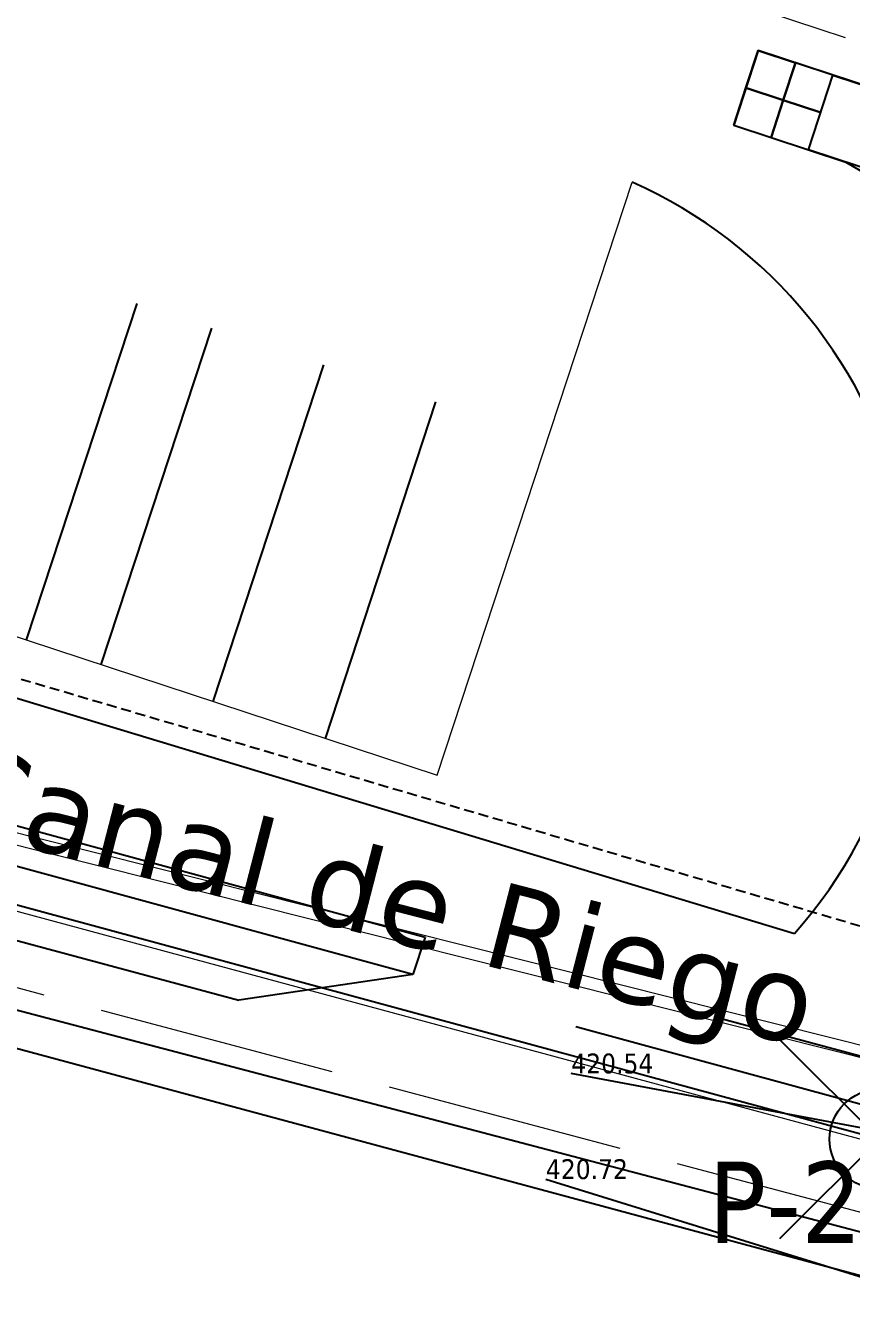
# Model space of a CAD drawing. Header units: metres. Extents: x 2 to 659295185, y -28 to 1124222152.
# Drawn here: x 654479.2 to 654520.7, y 1123222.7 to 1123286.5 of the extents above; entities that cross this region are included whole.
import ezdxf

# ---------------------------------------------------------------- set-up
doc = ezdxf.new("R2010")
doc.units = ezdxf.units.M
doc.header["$MEASUREMENT"] = 0
doc.header["$PDMODE"] = 35
doc.header["$PDSIZE"] = 5
doc.linetypes.add('ACAD_ISO02W100', pattern=[15, 12, -3])
doc.linetypes.add('HIDDEN', pattern=[0.375, 0.25, -0.125])
doc.layers.get('0').update_dxf_attribs({"linetype": 'CONTINUOUS'})
for name, color, linetype in [('000PAREDES', 2, 'CONTINUOUS'), ('Acotado', 7, 'CONTINUOUS'), ('Canal de Riego', 5, 'CONTINUOUS'), ('Cota', 3, 'CONTINUOUS'), ('CURVAS', 2, 'CONTINUOUS'), ('Estructura', 1, 'CONTINUOUS'), ('MANZANA', 30, 'CONTINUOUS'), ('PARCELA SL', 1, 'CONTINUOUS'), ('PARED', 7, 'CONTINUOUS'), ('Textura', 8, 'CONTINUOUS'), ('TEXTURA PISO', 251, 'CONTINUOUS'), ('VIA_ACCESO', 7, 'ACAD_ISO02W100'), ('Vialidad', 1, 'CONTINUOUS'), ('ÁREAS', 7, 'CONTINUOUS')]:
    doc.layers.add(name, color=color, linetype=linetype)
doc.layers.add('acera', color=32, linetype='CONTINUOUS', lineweight=20)
doc.styles.get("Standard").update_dxf_attribs({"font": 'tahoma.ttf'})

msp = doc.modelspace()

# ---------------------------------------------------------------- linework, layer by layer
at = {"flags": 128}
for points in [[(654484.7552, 1123272.5336), (654479.1867, 1123255.6091)], [(654488.5162, 1123271.2961), (654482.9477, 1123254.3716)], [(654494.1577, 1123269.4399), (654488.5891, 1123252.5154)], [(654499.7992, 1123267.5837), (654494.2306, 1123250.6592)]]:
    msp.add_lwpolyline(points, dxfattribs=at)
at = {"layer": '000PAREDES', "flags": 128}
msp.add_lwpolyline([(654358.7735, 1123288.9756), (654517.8529, 1123240.8472)], dxfattribs=at)
at = {"layer": 'acera', "flags": 128}
for points in [[(654377.4122, 1123332.9556), (654520.4156, 1123285.9041)], [(654386.9567, 1123285.9549), (654499.8721, 1123248.803)], [(654499.8721, 1123248.803), (654509.6894, 1123278.6405)]]:
    msp.add_lwpolyline(points, dxfattribs=at)
at = {"layer": 'Acotado'}
msp.add_line((654522.1279, 1123230.5025), (654347.6777, 1123277.8224), dxfattribs=at)
msp.add_point((654522.1277, 1123230.5024), dxfattribs=at)
at = {"layer": 'Canal de Riego'}
for points in [[(654388.2671, 1123270.9352), (654499.2777, 1123240.6623)], [(654498.659, 1123238.7818), (654387.6484, 1123269.0547)], [(654883.8617, 1123140.0604), (654870.9097, 1123142.3094), (654673.6907, 1123193.1974), (654552.2127, 1123226.3464), (654513.9147, 1123236.6114)], [(654506.8517, 1123236.1594), (654544.5127, 1123225.9184), (654551.0207, 1123224.3754), (654551.6351, 1123224.2107), (654673.1231, 1123191.059), (654870.4433, 1123140.1448), (654883.4832, 1123137.8806)]]:
    msp.add_lwpolyline(points, dxfattribs=at)
at = {"layer": 'CURVAS', "lineweight": 0}
msp.add_lwpolyline([(654523, 1123230), (654349, 1123277), (654543, 1123924), (654601, 1123889), (654601, 1123826), (654687, 1123450), (654509, 1123414), (654592, 1123230), (654523, 1123230)], dxfattribs=at)
at = {"layer": 'Estructura', "linetype": 'HIDDEN', "ltscale": 2, "flags": 128}
msp.add_lwpolyline([(654358.7735, 1123288.9756), (654537.4821, 1123236.4284)], dxfattribs=at)
at = {"layer": 'MANZANA', "lineweight": -3}
msp.add_line((656566, 1122688), (653627, 1123461), dxfattribs=at)
at = {"layer": 'PARCELA SL', "lineweight": 0}
for points in [[(654555, 1123915), (654592, 1123894), (654652, 1123876), (654701, 1123834), (654521, 1123452), (654602, 1123416), (654526, 1123234), (654351, 1123278), (654555, 1123915)], [(654553.2977, 1123914.8224), (654590.2977, 1123893.8224), (654650.2977, 1123875.8224), (654699.2977, 1123833.8224), (654519.2977, 1123451.8224), (654600.2977, 1123415.8224), (654524.2977, 1123233.8224), (654349.2977, 1123277.8224), (654553.2977, 1123914.8224)]]:
    msp.add_lwpolyline(points, dxfattribs=at)
at = {"layer": 'PARED'}
msp.add_arc((654499.9728, 1123256.7633), 23.9379, 318.325814, 66.051938, dxfattribs=at)
at = {"layer": 'Textura'}
msp.add_lwpolyline([(654520.4399, 1123279.6439), (654529.1955, 1123274.5842), (654532.3621, 1123265.206), (654533.0295, 1123254.5661), (654534.91, 1123253.9474), (654538.0036, 1123263.3499), (654537.3644, 1123274.0753), (654529.1993, 1123280.9299), (654516.0359, 1123285.261), (654514.7984, 1123281.5)], close=True, dxfattribs=at)
at = {"layer": 'TEXTURA PISO', "flags": 128}
for points in [[(654516.6789, 1123280.8813), (654517.2976, 1123282.7618), (654516.6789, 1123280.8813), (654517.2976, 1123282.7618), (654519.1781, 1123282.1431), (654517.2976, 1123282.7618), (654515.4171, 1123283.3805), (654514.7984, 1123281.5), (654515.4171, 1123283.3805), (654517.2976, 1123282.7618), (654516.6789, 1123280.8813), (654517.2976, 1123282.7618), (654515.4171, 1123283.3805), (654514.7984, 1123281.5), (654515.4171, 1123283.3805), (654517.2976, 1123282.7618), (654517.9164, 1123284.6423), (654517.2976, 1123282.7618), (654517.9164, 1123284.6423), (654517.2976, 1123282.7618), (654517.9164, 1123284.6423), (654516.0359, 1123285.261), (654515.4171, 1123283.3805), (654516.0359, 1123285.261), (654515.4171, 1123283.3805), (654516.0359, 1123285.261), (654515.4171, 1123283.3805), (654516.0359, 1123285.261), (654517.9164, 1123284.6423), (654516.0359, 1123285.261), (654517.9164, 1123284.6423), (654516.0359, 1123285.261), (654517.9164, 1123284.6423), (654517.2976, 1123282.7618)], [(654519.7969, 1123284.0236), (654517.9164, 1123284.6423), (654517.2976, 1123282.7618), (654519.1781, 1123282.1431)], [(654515.4171, 1123283.3805), (654514.7984, 1123281.5), (654516.6789, 1123280.8813), (654517.2976, 1123282.7618), (654515.4171, 1123283.3805), (654514.7984, 1123281.5)]]:
    msp.add_lwpolyline(points, dxfattribs=at)
for points in [[(654517.9164, 1123284.6423), (654517.2976, 1123282.7618), (654517.9164, 1123284.6423)], [(654517.9164, 1123284.6423), (654517.2976, 1123282.7618), (654517.9164, 1123284.6423), (654517.2976, 1123282.7618), (654517.9164, 1123284.6423)], [(654517.2976, 1123282.7618), (654517.9164, 1123284.6423), (654517.2976, 1123282.7618)], [(654529.8424, 1123276.5502), (654518.5594, 1123280.2626), (654519.7969, 1123284.0236), (654531.0798, 1123280.3112)], [(654517.2976, 1123282.7618), (654516.6789, 1123280.8813), (654517.2976, 1123282.7618), (654516.6789, 1123280.8813), (654517.2976, 1123282.7618)], [(654517.2976, 1123282.7618), (654516.6789, 1123280.8813), (654517.2976, 1123282.7618), (654516.6789, 1123280.8813), (654517.2976, 1123282.7618)], [(654517.2976, 1123282.7618), (654516.6789, 1123280.8813), (654517.2976, 1123282.7618)], [(654519.1781, 1123282.1431), (654517.2976, 1123282.7618), (654519.1781, 1123282.1431)]]:
    msp.add_lwpolyline(points, close=True, dxfattribs=at)
at = {"layer": 'VIA_ACCESO', "lineweight": 15}
msp.add_lwpolyline([(655007.1853, 1123094.9696), (654842.4708, 1123141.2885), (654476.7096, 1123238.6472), (654476.7096, 1123238.6472)], dxfattribs=at)
at = {"layer": 'Vialidad', "flags": 128}
for points in [[(654386.4109, 1123265.2937), (654489.8995, 1123237.4957)], [(654928.8581, 1123113.9086), (654440.2985, 1123245.3846)], [(654499.2777, 1123240.6623), (654498.659, 1123238.7818)], [(654498.659, 1123238.7818), (654489.8995, 1123237.4957)]]:
    msp.add_lwpolyline(points, dxfattribs=at)
at = {"layer": 'Vialidad'}
for points in [[(654525.1093, 1123233.6109), (654524.2787, 1123230.4664), (654524.1577, 1123230.5174), (654506.6257, 1123233.8074)], [(654505.3477, 1123228.4914), (654538.9677, 1123218.0804), (654564.7407, 1123211.1604), (654927.6624, 1123113.3736)]]:
    msp.add_lwpolyline(points, dxfattribs=at)

# ---------------------------------------------------------------- texts
at = {"layer": 'Acotado', "color": 41, "true_color": 0xf4ee51, "insert": (654513.5196, 1123229.3737), "char_height": 4.10407, "attachment_point": 1}
msp.add_mtext_dynamic_manual_height_columns('P-29', width=27.218809, gutter_width=25, heights=[0], dxfattribs=at)
at = {"layer": 'Cota'}
for s, p in [('420.54', (654506.6257, 1123233.8074)), ('420.72', (654505.3477, 1123228.4914))]:
    msp.add_text(s, height=1, dxfattribs=at).set_placement(p)
at = {"layer": 'ÁREAS', "insert": (654496.8879, 1123242.2314), "char_height": 4.338158, "width": 46.241815, "attachment_point": 5, "rotation": 345.531058}
msp.add_mtext('{\\fVerdana|b0|i0|c0|p34;Canal de Riego}', dxfattribs=at)

doc.saveas('drawing.dxf')
